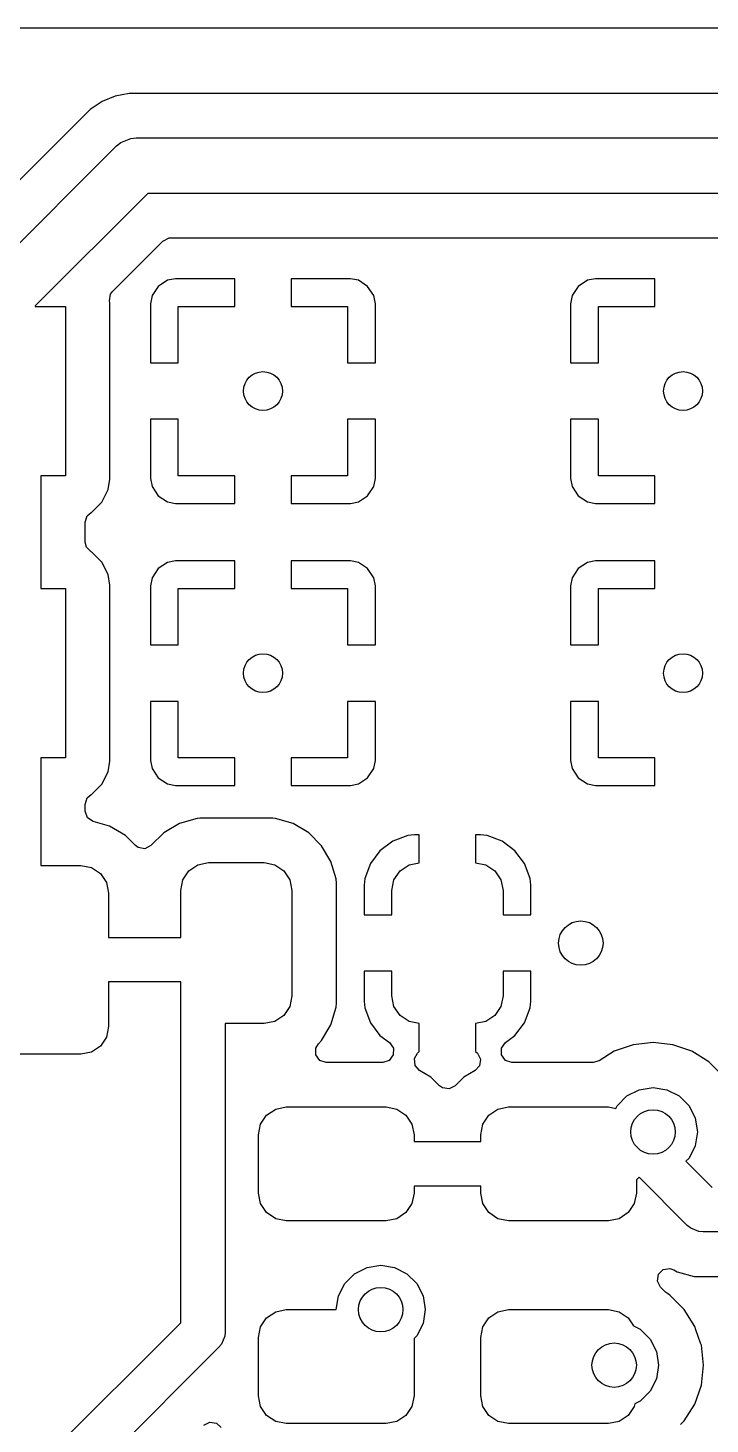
# Model space of a CAD drawing. Extents: x -0.18 to 2.18, y -0.18 to 2.58.
# Drawn here: x 1.0876 to 1.3293, y 2.0815 to 2.5764 of the extents above; entities that cross this region are included whole.
import ezdxf

# ---------------------------------------------------------------- set-up
doc = ezdxf.new("R2010")
doc.units = 0
doc.header["$MEASUREMENT"] = 0
doc.layers.add('BLACK', color=7, linetype='CONTINUOUS')

msp = doc.modelspace()

# ---------------------------------------------------------------- linework, layer by layer
at = {"layer": 'BLACK', "linetype": 'CONTINUOUS'}
for p, q in [((-0.17246, 2.57636), (2.17246, 2.57636)), ((1.11385, 2.55025), (1.10966, 2.54745)), ((1.11851, 2.55219), (1.11385, 2.55025)), ((1.12099, 2.55268), (1.11851, 2.55219)), ((1.11851, 2.55219), (1.11851, 2.55219)), ((1.11851, 2.55219), (1.11851, 2.55219)), ((1.12346, 2.55317), (1.12099, 2.55268)), ((1.4789, 2.55317), (1.12346, 2.55317)), ((1.12346, 2.55317), (1.12346, 2.55317)), ((1.10966, 2.54745), (1.06042, 2.49822)), ((1.07336, 2.48885), (1.11902, 2.53452)), ((1.11902, 2.53452), (1.12052, 2.53574)), ((1.12052, 2.53574), (1.12406, 2.53721)), ((1.12406, 2.53721), (1.12598, 2.5374)), ((1.12406, 2.53721), (1.12406, 2.53721)), ((1.12598, 2.5374), (1.47638, 2.5374)), ((1.13006, 2.51772), (1.09016, 2.47781)), ((1.4723, 2.51772), (1.13006, 2.51772)), ((1.11761, 2.48297), (1.13545, 2.50081)), ((1.13545, 2.50081), (1.1376, 2.5019)), ((1.1376, 2.5019), (1.13821, 2.50195)), ((1.13821, 2.50195), (1.46416, 2.50195)), ((1.13377, 2.48473), (1.13159, 2.48148)), ((1.13703, 2.48691), (1.13377, 2.48473)), ((1.13377, 2.48473), (1.13377, 2.48473)), ((1.1399, 2.48748), (1.13703, 2.48691)), ((1.13703, 2.48691), (1.13703, 2.48691)), ((1.16087, 2.48748), (1.1399, 2.48748)), ((1.16087, 2.47764), (1.16087, 2.48748)), ((1.16087, 2.48748), (1.16087, 2.48748)), ((1.18087, 2.48748), (1.18087, 2.47764)), ((1.20184, 2.48748), (1.18087, 2.48748)), ((1.18087, 2.48748), (1.18087, 2.48748)), ((1.20471, 2.48691), (1.20184, 2.48748)), ((1.20796, 2.48473), (1.20471, 2.48691)), ((1.20471, 2.48691), (1.20471, 2.48691)), ((1.21014, 2.48148), (1.20796, 2.48473)), ((1.20796, 2.48473), (1.20796, 2.48473)), ((1.28259, 2.48473), (1.28041, 2.48148)), ((1.28584, 2.48691), (1.28259, 2.48473)), ((1.28259, 2.48473), (1.28259, 2.48473)), ((1.28872, 2.48748), (1.28584, 2.48691)), ((1.28584, 2.48691), (1.28584, 2.48691)), ((1.30968, 2.48748), (1.28872, 2.48748)), ((1.30968, 2.48748), (1.30968, 2.48748)), ((1.30968, 2.47764), (1.30968, 2.48748)), ((1.11652, 2.4796), (1.1169, 2.48198)), ((1.11663, 2.47888), (1.11652, 2.4796)), ((1.1169, 2.48198), (1.11761, 2.48297)), ((1.13159, 2.48148), (1.13102, 2.47861)), ((1.13159, 2.48148), (1.13159, 2.48148)), ((1.21071, 2.47861), (1.21014, 2.48148)), ((1.21014, 2.48148), (1.21014, 2.48148)), ((1.28041, 2.48148), (1.27984, 2.47861)), ((1.28041, 2.48148), (1.28041, 2.48148)), ((1.09016, 2.47781), (1.09016, 2.47764)), ((1.09016, 2.47764), (1.10087, 2.47764)), ((1.10087, 2.47764), (1.10087, 2.41764)), ((1.11663, 2.47861), (1.11663, 2.47888)), ((1.11663, 2.47888), (1.11663, 2.47888)), ((1.11663, 2.47888), (1.11663, 2.47888)), ((1.11663, 2.4164), (1.11663, 2.47861)), ((1.13102, 2.47861), (1.13102, 2.45764)), ((1.14087, 2.45764), (1.14087, 2.47764)), ((1.14087, 2.47764), (1.16087, 2.47764)), ((1.18087, 2.47764), (1.20087, 2.47764)), ((1.20087, 2.47764), (1.20087, 2.45764)), ((1.21071, 2.45764), (1.21071, 2.47861)), ((1.21071, 2.47861), (1.21071, 2.47861)), ((1.27984, 2.47861), (1.27984, 2.45764)), ((1.28969, 2.45764), (1.28969, 2.47764)), ((1.28969, 2.47764), (1.30968, 2.47764)), ((1.13102, 2.45764), (1.13102, 2.45764)), ((1.13102, 2.45764), (1.14087, 2.45764)), ((1.20087, 2.45764), (1.21071, 2.45764)), ((1.21071, 2.45764), (1.21071, 2.45764)), ((1.27984, 2.45764), (1.27984, 2.45764)), ((1.27984, 2.45764), (1.28969, 2.45764)), ((1.13102, 2.43764), (1.13102, 2.43764)), ((1.13102, 2.43764), (1.13102, 2.41667)), ((1.14087, 2.43764), (1.13102, 2.43764)), ((1.14087, 2.41764), (1.14087, 2.43764)), ((1.21071, 2.43764), (1.20087, 2.43764)), ((1.20087, 2.43764), (1.20087, 2.41764)), ((1.21071, 2.41667), (1.21071, 2.43764)), ((1.21071, 2.43764), (1.21071, 2.43764)), ((1.27984, 2.43764), (1.27984, 2.43764)), ((1.27984, 2.43764), (1.27984, 2.41667)), ((1.28969, 2.43764), (1.27984, 2.43764)), ((1.28969, 2.41764), (1.28969, 2.43764)), ((1.10087, 2.41764), (1.09213, 2.41764)), ((1.09213, 2.41764), (1.09213, 2.37764)), ((1.11605, 2.4127), (1.11663, 2.4164)), ((1.13102, 2.41667), (1.13159, 2.4138)), ((1.16087, 2.41764), (1.14087, 2.41764)), ((1.16087, 2.4078), (1.16087, 2.41764)), ((1.20087, 2.41764), (1.18087, 2.41764)), ((1.18087, 2.41764), (1.18087, 2.4078)), ((1.21014, 2.4138), (1.21071, 2.41667)), ((1.21071, 2.41667), (1.21071, 2.41667)), ((1.27984, 2.41667), (1.28041, 2.4138)), ((1.30968, 2.41764), (1.28969, 2.41764)), ((1.30968, 2.4078), (1.30968, 2.41764)), ((1.11378, 2.40825), (1.11605, 2.4127)), ((1.13159, 2.4138), (1.13159, 2.4138)), ((1.13159, 2.4138), (1.13377, 2.41054)), ((1.13377, 2.41054), (1.13377, 2.41054)), ((1.13377, 2.41054), (1.13703, 2.40837)), ((1.20471, 2.40837), (1.20796, 2.41054)), ((1.20796, 2.41054), (1.21014, 2.4138)), ((1.20796, 2.41054), (1.20796, 2.41054)), ((1.21014, 2.4138), (1.21014, 2.4138)), ((1.28041, 2.4138), (1.28041, 2.4138)), ((1.28041, 2.4138), (1.28259, 2.41054)), ((1.28259, 2.41054), (1.28259, 2.41054)), ((1.28259, 2.41054), (1.28584, 2.40837)), ((1.11025, 2.40472), (1.11378, 2.40825)), ((1.13703, 2.40837), (1.13703, 2.40837)), ((1.13703, 2.40837), (1.1399, 2.4078)), ((1.1399, 2.4078), (1.1399, 2.4078)), ((1.1399, 2.4078), (1.16087, 2.4078)), ((1.16087, 2.4078), (1.16087, 2.4078)), ((1.18087, 2.4078), (1.18087, 2.4078)), ((1.18087, 2.4078), (1.20184, 2.4078)), ((1.20184, 2.4078), (1.20471, 2.40837)), ((1.20184, 2.4078), (1.20184, 2.4078)), ((1.20471, 2.40837), (1.20471, 2.40837)), ((1.28584, 2.40837), (1.28584, 2.40837)), ((1.28584, 2.40837), (1.28872, 2.4078)), ((1.28872, 2.4078), (1.28872, 2.4078)), ((1.28872, 2.4078), (1.30968, 2.4078)), ((1.30968, 2.4078), (1.30968, 2.4078)), ((1.10789, 2.40113), (1.10864, 2.40342)), ((1.10789, 2.39414), (1.10789, 2.40113)), ((1.10864, 2.40342), (1.11002, 2.40461)), ((1.11002, 2.40461), (1.11025, 2.40472)), ((1.10832, 2.39237), (1.10789, 2.39414)), ((1.11002, 2.39067), (1.10832, 2.39237)), ((1.11025, 2.39055), (1.11002, 2.39067)), ((1.11378, 2.38702), (1.11025, 2.39055)), ((1.11025, 2.39055), (1.11025, 2.39055)), ((1.11605, 2.38257), (1.11378, 2.38702)), ((1.13703, 2.38691), (1.13377, 2.38473)), ((1.1399, 2.38748), (1.13703, 2.38691)), ((1.13703, 2.38691), (1.13703, 2.38691)), ((1.16087, 2.38748), (1.1399, 2.38748)), ((1.16087, 2.37764), (1.16087, 2.38748)), ((1.16087, 2.38748), (1.16087, 2.38748)), ((1.18087, 2.38748), (1.18087, 2.37764)), ((1.20184, 2.38748), (1.18087, 2.38748)), ((1.18087, 2.38748), (1.18087, 2.38748)), ((1.20471, 2.38691), (1.20184, 2.38748)), ((1.20796, 2.38473), (1.20471, 2.38691)), ((1.20471, 2.38691), (1.20471, 2.38691)), ((1.28584, 2.38691), (1.28259, 2.38473)), ((1.28872, 2.38748), (1.28584, 2.38691)), ((1.28584, 2.38691), (1.28584, 2.38691)), ((1.30968, 2.38748), (1.28872, 2.38748)), ((1.30968, 2.38748), (1.30968, 2.38748)), ((1.30968, 2.37764), (1.30968, 2.38748)), ((1.11663, 2.37888), (1.11605, 2.38257)), ((1.11605, 2.38257), (1.11605, 2.38257)), ((1.11605, 2.38257), (1.11605, 2.38257)), ((1.13159, 2.38148), (1.13102, 2.37861)), ((1.13377, 2.38473), (1.13159, 2.38148)), ((1.13159, 2.38148), (1.13159, 2.38148)), ((1.13377, 2.38473), (1.13377, 2.38473)), ((1.21014, 2.38148), (1.20796, 2.38473)), ((1.20796, 2.38473), (1.20796, 2.38473)), ((1.21071, 2.37861), (1.21014, 2.38148)), ((1.21014, 2.38148), (1.21014, 2.38148)), ((1.28041, 2.38148), (1.27984, 2.37861)), ((1.28259, 2.38473), (1.28041, 2.38148)), ((1.28041, 2.38148), (1.28041, 2.38148)), ((1.28259, 2.38473), (1.28259, 2.38473)), ((1.09213, 2.37764), (1.10087, 2.37764)), ((1.10087, 2.37764), (1.10087, 2.31764)), ((1.11663, 2.37861), (1.11663, 2.37888)), ((1.11663, 2.37888), (1.11663, 2.37888)), ((1.11663, 2.37888), (1.11663, 2.37888)), ((1.11663, 2.37888), (1.11663, 2.37888)), ((1.11663, 2.3164), (1.11663, 2.37861)), ((1.13102, 2.37861), (1.13102, 2.35764)), ((1.14087, 2.35764), (1.14087, 2.37764)), ((1.14087, 2.37764), (1.16087, 2.37764)), ((1.18087, 2.37764), (1.20087, 2.37764)), ((1.20087, 2.37764), (1.20087, 2.35764)), ((1.21071, 2.35764), (1.21071, 2.37861)), ((1.21071, 2.37861), (1.21071, 2.37861)), ((1.27984, 2.37861), (1.27984, 2.35764)), ((1.28969, 2.35764), (1.28969, 2.37764)), ((1.28969, 2.37764), (1.30968, 2.37764)), ((1.13102, 2.35764), (1.13102, 2.35764)), ((1.13102, 2.35764), (1.14087, 2.35764)), ((1.20087, 2.35764), (1.21071, 2.35764)), ((1.21071, 2.35764), (1.21071, 2.35764)), ((1.27984, 2.35764), (1.27984, 2.35764)), ((1.27984, 2.35764), (1.28969, 2.35764)), ((1.13102, 2.33764), (1.13102, 2.33764)), ((1.13102, 2.33764), (1.13102, 2.31667)), ((1.14087, 2.33764), (1.13102, 2.33764)), ((1.14087, 2.31764), (1.14087, 2.33764)), ((1.21071, 2.33764), (1.20087, 2.33764)), ((1.20087, 2.33764), (1.20087, 2.31764)), ((1.21071, 2.31667), (1.21071, 2.33764)), ((1.21071, 2.33764), (1.21071, 2.33764)), ((1.27984, 2.33764), (1.27984, 2.33764)), ((1.27984, 2.33764), (1.27984, 2.31667)), ((1.28969, 2.33764), (1.27984, 2.33764)), ((1.28969, 2.31764), (1.28969, 2.33764)), ((1.10087, 2.31764), (1.09213, 2.31764)), ((1.09213, 2.31764), (1.09213, 2.27953)), ((1.11605, 2.3127), (1.11663, 2.3164)), ((1.13102, 2.31667), (1.13159, 2.3138)), ((1.16087, 2.31764), (1.14087, 2.31764)), ((1.16087, 2.3078), (1.16087, 2.31764)), ((1.20087, 2.31764), (1.18087, 2.31764)), ((1.18087, 2.31764), (1.18087, 2.3078)), ((1.21014, 2.3138), (1.21071, 2.31667)), ((1.21071, 2.31667), (1.21071, 2.31667)), ((1.27984, 2.31667), (1.28041, 2.3138)), ((1.30968, 2.31764), (1.28969, 2.31764)), ((1.30968, 2.3078), (1.30968, 2.31764)), ((1.11378, 2.30825), (1.11605, 2.3127)), ((1.13159, 2.3138), (1.13159, 2.3138)), ((1.13159, 2.3138), (1.13377, 2.31054)), ((1.20796, 2.31054), (1.21014, 2.3138)), ((1.21014, 2.3138), (1.21014, 2.3138)), ((1.28041, 2.3138), (1.28041, 2.3138)), ((1.28041, 2.3138), (1.28259, 2.31054)), ((1.11025, 2.30472), (1.11378, 2.30825)), ((1.13377, 2.31054), (1.13377, 2.31054)), ((1.13377, 2.31054), (1.13703, 2.30837)), ((1.13703, 2.30837), (1.13703, 2.30837)), ((1.13703, 2.30837), (1.1399, 2.3078)), ((1.1399, 2.3078), (1.1399, 2.3078)), ((1.1399, 2.3078), (1.16087, 2.3078)), ((1.16087, 2.3078), (1.16087, 2.3078)), ((1.18087, 2.3078), (1.18087, 2.3078)), ((1.18087, 2.3078), (1.20184, 2.3078)), ((1.20184, 2.3078), (1.20471, 2.30837)), ((1.20184, 2.3078), (1.20184, 2.3078)), ((1.20471, 2.30837), (1.20796, 2.31054)), ((1.20471, 2.30837), (1.20471, 2.30837)), ((1.20796, 2.31054), (1.20796, 2.31054)), ((1.28259, 2.31054), (1.28259, 2.31054)), ((1.28259, 2.31054), (1.28584, 2.30837)), ((1.28584, 2.30837), (1.28584, 2.30837)), ((1.28584, 2.30837), (1.28872, 2.3078)), ((1.28872, 2.3078), (1.28872, 2.3078)), ((1.28872, 2.3078), (1.30968, 2.3078)), ((1.30968, 2.3078), (1.30968, 2.3078)), ((1.10789, 2.30113), (1.10864, 2.30342)), ((1.10864, 2.30342), (1.11002, 2.30461)), ((1.11002, 2.30461), (1.11025, 2.30472)), ((1.10789, 2.29882), (1.10789, 2.30113)), ((1.1079, 2.29869), (1.10789, 2.29882)), ((1.10871, 2.29643), (1.1079, 2.29869)), ((1.1107, 2.29507), (1.10871, 2.29643)), ((1.1485, 2.29624), (1.14754, 2.29617)), ((1.14899, 2.29628), (1.1485, 2.29624)), ((1.17385, 2.29628), (1.14899, 2.29628)), ((1.17438, 2.29624), (1.17385, 2.29628)), ((1.1753, 2.29617), (1.17438, 2.29624)), ((1.11655, 2.29338), (1.1107, 2.29507)), ((1.12212, 2.29008), (1.11655, 2.29338)), ((1.14132, 2.29436), (1.13575, 2.29107)), ((1.14754, 2.29617), (1.14132, 2.29436)), ((1.14754, 2.29617), (1.14754, 2.29617)), ((1.18151, 2.29436), (1.1753, 2.29617)), ((1.1753, 2.29617), (1.1753, 2.29617)), ((1.1753, 2.29617), (1.1753, 2.29617)), ((1.18708, 2.29107), (1.18151, 2.29436)), ((1.12569, 2.28651), (1.12212, 2.29008)), ((1.12668, 2.2858), (1.12569, 2.28651)), ((1.1312, 2.28651), (1.12905, 2.28542)), ((1.13575, 2.29107), (1.1312, 2.28651)), ((1.13575, 2.29107), (1.13575, 2.29107)), ((1.13575, 2.29107), (1.13575, 2.29107)), ((1.19166, 2.28649), (1.18708, 2.29107)), ((1.19495, 2.28092), (1.19166, 2.28649)), ((1.21685, 2.28812), (1.21232, 2.28473)), ((1.22215, 2.2901), (1.21685, 2.28812)), ((1.21685, 2.28812), (1.21685, 2.28812)), ((1.2245, 2.29035), (1.22215, 2.2901)), ((1.22215, 2.2901), (1.22215, 2.2901)), ((1.22622, 2.29035), (1.2245, 2.29035)), ((1.22622, 2.28048), (1.22622, 2.29035)), ((1.22622, 2.29035), (1.22622, 2.29035)), ((1.24795, 2.29035), (1.24622, 2.29035)), ((1.24622, 2.29035), (1.24622, 2.29035)), ((1.24622, 2.29035), (1.24622, 2.28048)), ((1.25029, 2.2901), (1.24795, 2.29035)), ((1.25559, 2.28812), (1.25029, 2.2901)), ((1.25029, 2.2901), (1.25029, 2.2901)), ((1.26013, 2.28473), (1.25559, 2.28812)), ((1.25559, 2.28812), (1.25559, 2.28812)), ((1.12905, 2.28542), (1.12668, 2.2858)), ((1.21232, 2.28473), (1.20892, 2.2802)), ((1.21232, 2.28473), (1.21232, 2.28473)), ((1.26352, 2.2802), (1.26013, 2.28473)), ((1.26013, 2.28473), (1.26013, 2.28473)), ((1.09213, 2.27953), (1.1063, 2.27953)), ((1.1063, 2.27953), (1.11007, 2.27878)), ((1.11007, 2.27878), (1.11326, 2.27664)), ((1.11326, 2.27664), (1.11539, 2.27345)), ((1.14248, 2.27444), (1.14462, 2.27763)), ((1.14462, 2.27763), (1.14781, 2.27976)), ((1.14781, 2.27976), (1.15157, 2.28051)), ((1.15157, 2.28051), (1.17126, 2.28051)), ((1.17126, 2.28051), (1.17503, 2.27976)), ((1.17503, 2.27976), (1.17822, 2.27763)), ((1.17822, 2.27763), (1.18035, 2.27444)), ((1.19676, 2.27471), (1.19495, 2.28092)), ((1.20892, 2.2802), (1.20694, 2.2749)), ((1.20892, 2.2802), (1.20892, 2.2802)), ((1.21728, 2.27444), (1.21942, 2.27763)), ((1.21942, 2.27763), (1.22261, 2.27976)), ((1.22261, 2.27976), (1.22622, 2.28048)), ((1.24622, 2.28048), (1.24983, 2.27976)), ((1.24983, 2.27976), (1.25302, 2.27763)), ((1.25302, 2.27763), (1.25516, 2.27444)), ((1.2655, 2.2749), (1.26352, 2.2802)), ((1.26352, 2.2802), (1.26352, 2.2802)), ((1.11539, 2.27345), (1.11614, 2.26969)), ((1.14173, 2.27067), (1.14248, 2.27444)), ((1.18035, 2.27444), (1.1811, 2.27067)), ((1.19687, 2.27326), (1.19676, 2.27471)), ((1.19687, 2.27255), (1.19687, 2.27326)), ((1.19687, 2.23068), (1.19687, 2.27255)), ((1.20694, 2.2749), (1.20669, 2.27255)), ((1.20669, 2.27255), (1.20669, 2.26197)), ((1.20694, 2.2749), (1.20694, 2.2749)), ((1.21654, 2.27067), (1.21728, 2.27444)), ((1.25516, 2.27444), (1.25591, 2.27067)), ((1.26575, 2.27255), (1.2655, 2.2749)), ((1.2655, 2.2749), (1.2655, 2.2749)), ((1.26575, 2.26197), (1.26575, 2.27255)), ((1.11614, 2.26969), (1.11614, 2.25394)), ((1.14173, 2.25394), (1.14173, 2.27067)), ((1.1811, 2.27067), (1.1811, 2.23327)), ((1.21654, 2.26197), (1.21654, 2.27067)), ((1.25591, 2.27067), (1.25591, 2.26197)), ((1.20669, 2.26197), (1.20669, 2.26197)), ((1.20669, 2.26197), (1.21654, 2.26197)), ((1.25591, 2.26197), (1.26575, 2.26197)), ((1.26575, 2.26197), (1.26575, 2.26197)), ((1.11614, 2.25394), (1.14173, 2.25394)), ((1.21654, 2.24197), (1.20669, 2.24197)), ((1.20669, 2.24197), (1.20669, 2.24197)), ((1.20669, 2.24197), (1.20669, 2.23138)), ((1.21654, 2.23327), (1.21654, 2.24197)), ((1.26575, 2.24197), (1.25591, 2.24197)), ((1.25591, 2.24197), (1.25591, 2.23327)), ((1.26575, 2.23138), (1.26575, 2.24197)), ((1.26575, 2.24197), (1.26575, 2.24197)), ((1.14173, 2.23819), (1.11614, 2.23819)), ((1.11614, 2.23819), (1.11614, 2.22244)), ((1.14173, 2.11743), (1.14173, 2.23819)), ((1.1811, 2.23327), (1.18035, 2.2295)), ((1.21728, 2.2295), (1.21654, 2.23327)), ((1.25591, 2.23327), (1.25516, 2.2295)), ((1.18035, 2.2295), (1.17822, 2.22631)), ((1.19495, 2.22302), (1.19676, 2.22923)), ((1.19676, 2.22923), (1.19687, 2.23068)), ((1.20669, 2.23138), (1.20669, 2.23138)), ((1.20669, 2.23138), (1.20694, 2.22904)), ((1.20694, 2.22904), (1.20694, 2.22904)), ((1.20694, 2.22904), (1.20892, 2.22374)), ((1.21942, 2.22631), (1.21728, 2.2295)), ((1.25516, 2.2295), (1.25302, 2.22631)), ((1.26352, 2.22374), (1.2655, 2.22904)), ((1.2655, 2.22904), (1.26575, 2.23138)), ((1.2655, 2.22904), (1.2655, 2.22904)), ((1.11614, 2.22244), (1.11539, 2.21867)), ((1.17126, 2.22343), (1.15748, 2.22343)), ((1.15748, 2.22343), (1.15748, 2.11417)), ((1.17503, 2.22417), (1.17126, 2.22343)), ((1.17822, 2.22631), (1.17503, 2.22417)), ((1.19166, 2.21745), (1.19495, 2.22302)), ((1.20892, 2.22374), (1.20892, 2.22374)), ((1.20892, 2.22374), (1.21232, 2.21921)), ((1.22261, 2.22417), (1.21942, 2.22631)), ((1.22622, 2.22346), (1.22261, 2.22417)), ((1.22622, 2.21358), (1.22622, 2.22346)), ((1.24983, 2.22417), (1.24622, 2.22346)), ((1.24622, 2.22346), (1.24622, 2.21358)), ((1.25302, 2.22631), (1.24983, 2.22417)), ((1.26013, 2.21921), (1.26352, 2.22374)), ((1.26352, 2.22374), (1.26352, 2.22374)), ((1.11539, 2.21867), (1.11326, 2.21548)), ((1.19053, 2.21632), (1.19166, 2.21745)), ((1.21232, 2.21921), (1.21232, 2.21921)), ((1.21232, 2.21921), (1.21568, 2.21668)), ((1.25676, 2.21668), (1.26013, 2.21921)), ((1.26013, 2.21921), (1.26013, 2.21921)), ((1.1063, 2.2126), (1.0748, 2.2126)), ((1.11007, 2.21335), (1.1063, 2.2126)), ((1.11326, 2.21548), (1.11007, 2.21335)), ((1.18958, 2.21477), (1.19053, 2.21632)), ((1.18958, 2.21236), (1.18958, 2.21477)), ((1.19099, 2.21041), (1.18958, 2.21236)), ((1.21704, 2.21231), (1.21559, 2.21038)), ((1.21568, 2.21668), (1.21707, 2.21471)), ((1.21707, 2.21471), (1.21704, 2.21231)), ((1.22454, 2.21104), (1.22558, 2.21295)), ((1.22558, 2.21295), (1.22622, 2.21358)), ((1.24622, 2.21358), (1.24686, 2.21295)), ((1.24686, 2.21295), (1.24795, 2.2108)), ((1.25539, 2.21477), (1.25676, 2.21668)), ((1.25539, 2.21236), (1.25539, 2.21477)), ((1.2568, 2.21041), (1.25539, 2.21236)), ((1.29529, 2.21361), (1.28996, 2.21026)), ((1.302, 2.21596), (1.29529, 2.21361)), ((1.29529, 2.21361), (1.29529, 2.21361)), ((1.30906, 2.21675), (1.302, 2.21596)), ((1.302, 2.21596), (1.302, 2.21596)), ((1.31611, 2.21596), (1.30906, 2.21675)), ((1.32282, 2.21361), (1.31611, 2.21596)), ((1.31611, 2.21596), (1.31611, 2.21596)), ((1.32883, 2.20984), (1.32282, 2.21361)), ((1.19329, 2.20967), (1.19099, 2.21041)), ((1.21335, 2.20967), (1.19329, 2.20967)), ((1.21559, 2.21038), (1.21335, 2.20967)), ((1.22476, 2.20864), (1.22454, 2.21104)), ((1.22636, 2.20684), (1.22476, 2.20864)), ((1.24757, 2.20842), (1.24608, 2.20684)), ((1.24795, 2.2108), (1.24757, 2.20842)), ((1.25909, 2.20967), (1.2568, 2.21041)), ((1.28789, 2.20967), (1.25909, 2.20967)), ((1.28996, 2.21026), (1.28789, 2.20967)), ((1.33385, 2.20481), (1.32883, 2.20984)), ((1.32883, 2.20984), (1.32883, 2.20984)), ((1.32883, 2.20984), (1.32883, 2.20984)), ((1.23039, 2.20445), (1.22636, 2.20684)), ((1.23346, 2.20138), (1.23039, 2.20445)), ((1.23039, 2.20445), (1.23039, 2.20445)), ((1.23039, 2.20445), (1.23039, 2.20445)), ((1.24205, 2.20445), (1.23898, 2.20138)), ((1.24608, 2.20684), (1.24205, 2.20445)), ((1.24205, 2.20445), (1.24205, 2.20445)), ((1.24205, 2.20445), (1.24205, 2.20445)), ((1.23445, 2.20066), (1.23346, 2.20138)), ((1.23683, 2.20028), (1.23445, 2.20066)), ((1.23898, 2.20138), (1.23683, 2.20028)), ((1.29631, 2.1943), (1.2998, 2.19778)), ((1.2998, 2.19778), (1.30419, 2.20002)), ((1.30419, 2.20002), (1.30906, 2.20079)), ((1.30906, 2.20079), (1.31392, 2.20002)), ((1.31392, 2.20002), (1.31831, 2.19778)), ((1.31831, 2.19778), (1.3218, 2.1943)), ((1.17217, 2.19101), (1.17537, 2.19315)), ((1.17537, 2.19315), (1.17913, 2.1939)), ((1.17913, 2.1939), (1.21457, 2.1939)), ((1.21457, 2.1939), (1.21833, 2.19315)), ((1.21833, 2.19315), (1.22153, 2.19101)), ((1.25091, 2.19101), (1.25411, 2.19315)), ((1.25411, 2.19315), (1.25787, 2.1939)), ((1.25787, 2.1939), (1.29331, 2.1939)), ((1.29331, 2.1939), (1.29585, 2.19339)), ((1.29585, 2.19339), (1.29631, 2.1943)), ((1.3218, 2.1943), (1.32403, 2.18991)), ((1.16929, 2.18406), (1.17004, 2.18782)), ((1.17004, 2.18782), (1.17217, 2.19101)), ((1.22153, 2.19101), (1.22366, 2.18782)), ((1.22366, 2.18782), (1.22441, 2.18406)), ((1.24803, 2.18406), (1.24878, 2.18782)), ((1.24878, 2.18782), (1.25091, 2.19101)), ((1.32403, 2.18991), (1.3248, 2.18504)), ((1.16929, 2.16339), (1.16929, 2.18406)), ((1.22441, 2.18406), (1.22441, 2.18159)), ((1.24803, 2.18159), (1.24803, 2.18406)), ((1.3248, 2.18504), (1.32403, 2.18017)), ((1.22441, 2.18159), (1.24803, 2.18159)), ((1.32403, 2.18017), (1.3218, 2.17578)), ((1.3218, 2.17578), (1.3207, 2.17469)), ((1.3207, 2.17469), (1.33003, 2.16535)), ((1.3033, 2.16815), (1.30315, 2.16803)), ((1.30315, 2.16803), (1.30315, 2.16339)), ((1.30413, 2.16898), (1.3033, 2.16815)), ((1.3212, 2.15191), (1.30413, 2.16898)), ((1.17004, 2.15962), (1.16929, 2.16339)), ((1.22441, 2.16339), (1.22366, 2.15962)), ((1.24803, 2.16585), (1.22441, 2.16585)), ((1.22441, 2.16585), (1.22441, 2.16339)), ((1.24803, 2.16339), (1.24803, 2.16585)), ((1.24878, 2.15962), (1.24803, 2.16339)), ((1.30315, 2.16339), (1.3024, 2.15962)), ((1.17217, 2.15643), (1.17004, 2.15962)), ((1.22366, 2.15962), (1.22153, 2.15643)), ((1.25091, 2.15643), (1.24878, 2.15962)), ((1.3024, 2.15962), (1.30027, 2.15643)), ((1.17537, 2.15429), (1.17217, 2.15643)), ((1.17913, 2.15354), (1.17537, 2.15429)), ((1.21457, 2.15354), (1.17913, 2.15354)), ((1.21833, 2.15429), (1.21457, 2.15354)), ((1.22153, 2.15643), (1.21833, 2.15429)), ((1.25411, 2.15429), (1.25091, 2.15643)), ((1.25787, 2.15354), (1.25411, 2.15429)), ((1.29331, 2.15354), (1.25787, 2.15354)), ((1.29707, 2.15429), (1.29331, 2.15354)), ((1.30027, 2.15643), (1.29707, 2.15429)), ((1.3224, 2.15093), (1.3212, 2.15191)), ((1.32524, 2.14976), (1.3224, 2.15093)), ((1.32677, 2.14961), (1.32524, 2.14976)), ((1.38976, 2.14961), (1.32677, 2.14961)), ((1.19986, 2.1313), (1.20334, 2.13479)), ((1.20334, 2.13479), (1.20773, 2.13702)), ((1.20773, 2.13702), (1.2126, 2.1378)), ((1.2126, 2.1378), (1.21746, 2.13702)), ((1.21746, 2.13702), (1.22185, 2.13479)), ((1.22185, 2.13479), (1.22534, 2.1313)), ((1.31059, 2.13219), (1.31097, 2.13457)), ((1.31097, 2.13457), (1.31268, 2.13627)), ((1.31268, 2.13627), (1.31505, 2.13665)), ((1.31505, 2.13665), (1.31639, 2.13617)), ((1.31639, 2.13617), (1.31765, 2.13545)), ((1.31765, 2.13545), (1.32366, 2.13384)), ((1.32366, 2.13384), (1.38641, 2.13384)), ((1.19762, 2.12691), (1.19986, 2.1313)), ((1.22534, 2.1313), (1.22758, 2.12691)), ((1.31169, 2.13004), (1.31059, 2.13219)), ((1.31345, 2.12828), (1.31169, 2.13004)), ((1.31414, 2.12773), (1.31345, 2.12828)), ((1.19685, 2.12205), (1.19762, 2.12691)), ((1.22758, 2.12691), (1.22835, 2.12205)), ((1.31505, 2.12716), (1.31414, 2.12773)), ((1.32007, 2.12214), (1.31505, 2.12716)), ((1.31505, 2.12716), (1.31505, 2.12716)), ((1.31505, 2.12716), (1.31505, 2.12716)), ((1.17004, 2.11597), (1.17217, 2.11916)), ((1.17217, 2.11916), (1.17537, 2.1213)), ((1.17537, 2.1213), (1.17913, 2.12205)), ((1.17913, 2.12205), (1.19685, 2.12205)), ((1.22835, 2.12205), (1.22758, 2.11718)), ((1.24878, 2.11597), (1.25091, 2.11916)), ((1.25091, 2.11916), (1.25411, 2.1213)), ((1.25411, 2.1213), (1.25787, 2.12205)), ((1.25787, 2.12205), (1.29331, 2.12205)), ((1.29331, 2.12205), (1.29707, 2.1213)), ((1.29707, 2.1213), (1.30027, 2.11916)), ((1.30027, 2.11916), (1.30218, 2.1163)), ((1.32385, 2.11612), (1.32007, 2.12214)), ((1.32007, 2.12214), (1.32007, 2.12214)), ((1.32007, 2.12214), (1.32007, 2.12214)), ((1.09286, 2.06856), (1.14173, 2.11743)), ((1.15748, 2.11417), (1.15733, 2.11264)), ((1.16929, 2.1122), (1.17004, 2.11597)), ((1.22758, 2.11718), (1.22534, 2.11279)), ((1.24803, 2.1122), (1.24878, 2.11597)), ((1.30218, 2.1163), (1.30453, 2.1151)), ((1.30453, 2.1151), (1.30802, 2.11162)), ((1.32426, 2.11494), (1.32385, 2.11612)), ((1.32385, 2.11612), (1.32385, 2.11612)), ((1.32385, 2.11612), (1.32385, 2.11612)), ((1.32592, 2.11022), (1.32426, 2.11494)), ((1.15517, 2.10861), (1.1063, 2.05973)), ((1.15615, 2.1098), (1.15517, 2.10861)), ((1.15733, 2.11264), (1.15615, 2.1098)), ((1.16929, 2.09154), (1.16929, 2.1122)), ((1.22534, 2.11279), (1.22441, 2.11186)), ((1.22441, 2.11186), (1.22441, 2.09154)), ((1.24803, 2.09154), (1.24803, 2.1122)), ((1.30802, 2.11162), (1.31025, 2.10723)), ((1.3262, 2.10942), (1.32592, 2.11022)), ((1.32699, 2.10236), (1.3262, 2.10942)), ((1.31025, 2.10723), (1.31102, 2.10236)), ((1.31102, 2.10236), (1.31025, 2.0975)), ((1.3262, 2.0953), (1.32699, 2.10236)), ((1.31025, 2.0975), (1.30802, 2.09311)), ((1.32385, 2.0886), (1.3262, 2.0953)), ((1.17004, 2.08777), (1.16929, 2.09154)), ((1.22441, 2.09154), (1.22366, 2.08777)), ((1.24878, 2.08777), (1.24803, 2.09154)), ((1.30257, 2.08862), (1.3024, 2.08777)), ((1.30453, 2.08962), (1.30257, 2.08862)), ((1.30802, 2.09311), (1.30453, 2.08962)), ((1.32007, 2.08259), (1.32385, 2.0886)), ((1.17217, 2.08458), (1.17004, 2.08777)), ((1.17537, 2.08244), (1.17217, 2.08458)), ((1.22153, 2.08458), (1.21833, 2.08244)), ((1.22366, 2.08777), (1.22153, 2.08458)), ((1.25091, 2.08458), (1.24878, 2.08777)), ((1.25411, 2.08244), (1.25091, 2.08458)), ((1.30027, 2.08458), (1.29707, 2.08244)), ((1.3024, 2.08777), (1.30027, 2.08458)), ((1.14992, 2.08106), (1.15207, 2.08215)), ((1.15207, 2.08215), (1.15445, 2.08177)), ((1.15445, 2.08177), (1.15603, 2.08028)), ((1.17913, 2.08169), (1.17537, 2.08244)), ((1.21457, 2.08169), (1.17913, 2.08169)), ((1.21833, 2.08244), (1.21457, 2.08169)), ((1.25787, 2.08169), (1.25411, 2.08244)), ((1.29331, 2.08169), (1.25787, 2.08169)), ((1.29707, 2.08244), (1.29331, 2.08169)), ((1.31877, 2.08128), (1.32007, 2.08259))]:
    msp.add_line(p, q, dxfattribs=at)
at = {"layer": 'BLACK'}
for centre, radius in [((1.17087, 2.44764), 0.00689), ((1.31969, 2.44764), 0.00689), ((1.17087, 2.34764), 0.00689), ((1.31969, 2.34764), 0.00689), ((1.28346, 2.25197), 0.00787), ((1.30906, 2.18504), 0.00787), ((1.2126, 2.12205), 0.00787), ((1.29528, 2.10236), 0.00787)]:
    msp.add_circle(centre, radius, dxfattribs=at)

doc.saveas('drawing.dxf')
